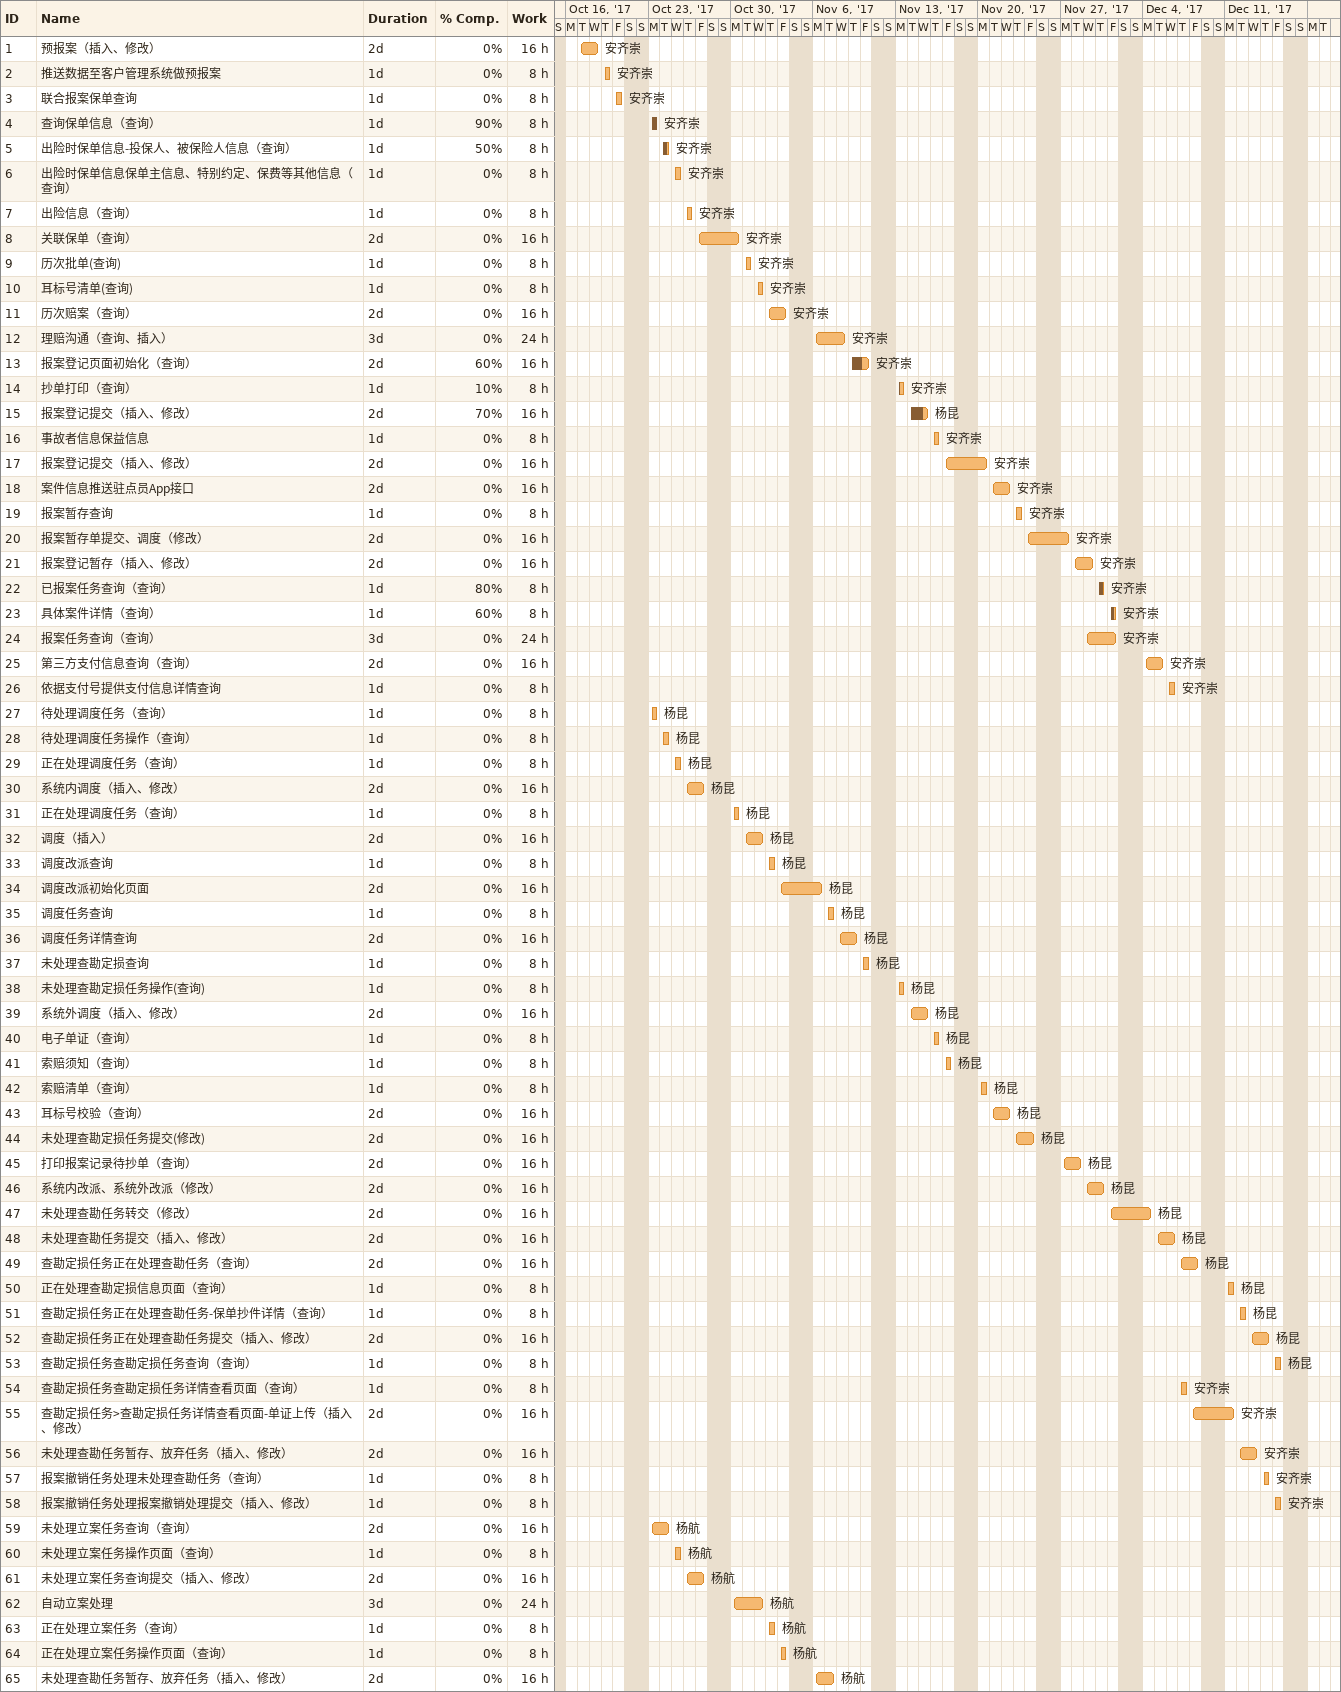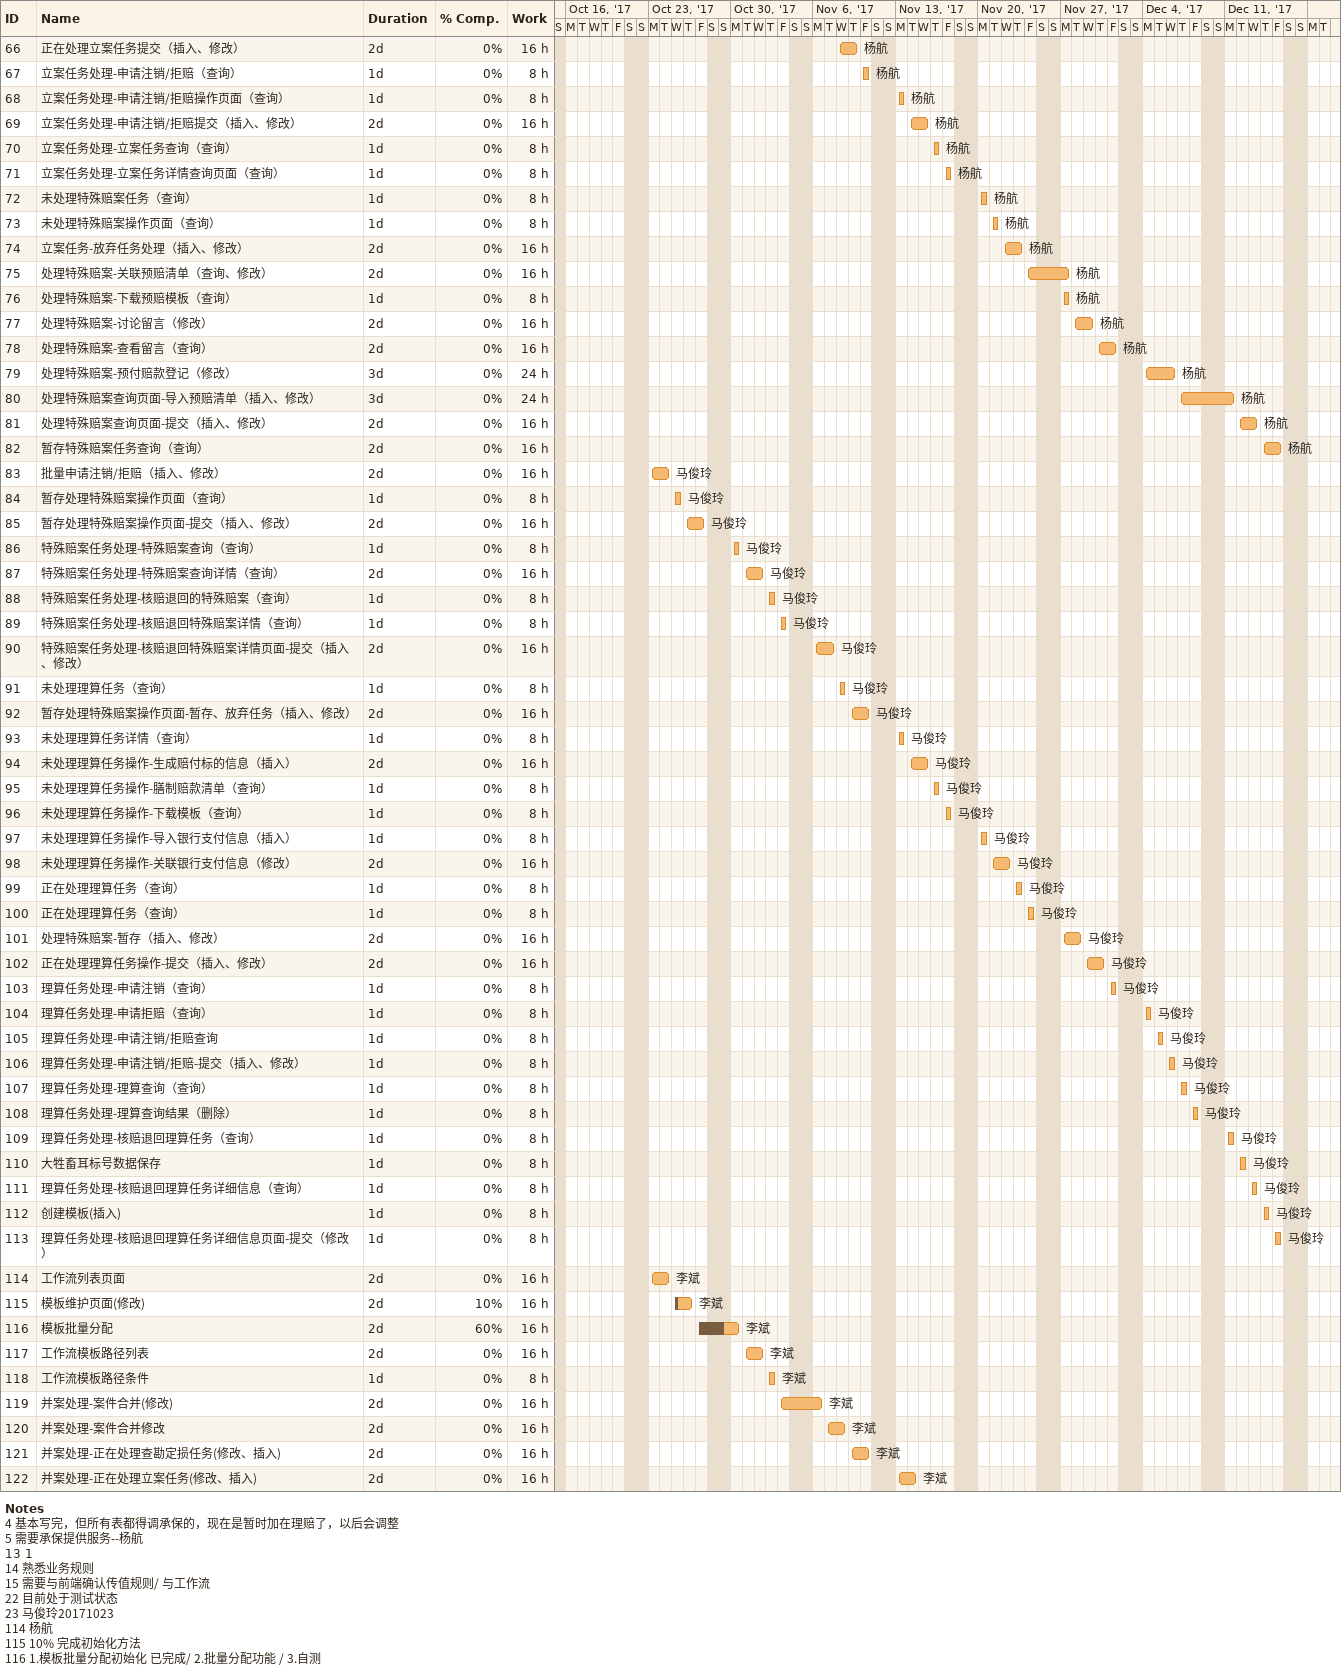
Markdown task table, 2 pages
| ID | Task | Duration | Start | Finish | Resources | % complete | Work (h) |
|---|---|---|---|---|---|---|---|
| 1 | 预报案（插入、修改） | 2d | 2017-10-17 | 2017-10-18 | 安齐崇 | 0 | 16 |
| 2 | 推送数据至客户管理系统做预报案 | 1d | 2017-10-19 | 2017-10-19 | 安齐崇 | 0 | 8 |
| 3 | 联合报案保单查询 | 1d | 2017-10-20 | 2017-10-20 | 安齐崇 | 0 | 8 |
| 4 | 查询保单信息（查询） | 1d | 2017-10-23 | 2017-10-23 | 安齐崇 | 90 | 8 |
| 5 | 出险时保单信息-投保人、被保险人信息（查询） | 1d | 2017-10-24 | 2017-10-24 | 安齐崇 | 50 | 8 |
| 6 | 出险时保单信息保单主信息、特别约定、保费等其他信息（查询） | 1d | 2017-10-25 | 2017-10-25 | 安齐崇 | 0 | 8 |
| 7 | 出险信息（查询） | 1d | 2017-10-26 | 2017-10-26 | 安齐崇 | 0 | 8 |
| 8 | 关联保单（查询） | 2d | 2017-10-27 | 2017-10-30 | 安齐崇 | 0 | 16 |
| 9 | 历次批单(查询) | 1d | 2017-10-31 | 2017-10-31 | 安齐崇 | 0 | 8 |
| 10 | 耳标号清单(查询) | 1d | 2017-11-01 | 2017-11-01 | 安齐崇 | 0 | 8 |
| 11 | 历次赔案（查询） | 2d | 2017-11-02 | 2017-11-03 | 安齐崇 | 0 | 16 |
| 12 | 理赔沟通（查询、插入） | 3d | 2017-11-06 | 2017-11-08 | 安齐崇 | 0 | 24 |
| 13 | 报案登记页面初始化（查询） | 2d | 2017-11-09 | 2017-11-10 | 安齐崇 | 60 | 16 |
| 14 | 抄单打印（查询） | 1d | 2017-11-13 | 2017-11-13 | 安齐崇 | 10 | 8 |
| 15 | 报案登记提交（插入、修改） | 2d | 2017-11-14 | 2017-11-15 | 杨昆 | 70 | 16 |
| 16 | 事故者信息保益信息 | 1d | 2017-11-16 | 2017-11-16 | 安齐崇 | 0 | 8 |
| 17 | 报案登记提交（插入、修改） | 2d | 2017-11-17 | 2017-11-20 | 安齐崇 | 0 | 16 |
| 18 | 案件信息推送驻点员App接口 | 2d | 2017-11-21 | 2017-11-22 | 安齐崇 | 0 | 16 |
| 19 | 报案暂存查询 | 1d | 2017-11-23 | 2017-11-23 | 安齐崇 | 0 | 8 |
| 20 | 报案暂存单提交、调度（修改） | 2d | 2017-11-24 | 2017-11-27 | 安齐崇 | 0 | 16 |
| 21 | 报案登记暂存（插入、修改） | 2d | 2017-11-28 | 2017-11-29 | 安齐崇 | 0 | 16 |
| 22 | 已报案任务查询（查询） | 1d | 2017-11-30 | 2017-11-30 | 安齐崇 | 80 | 8 |
| 23 | 具体案件详情（查询） | 1d | 2017-12-01 | 2017-12-01 | 安齐崇 | 60 | 8 |
| 24 | 报案任务查询（查询） | 3d | 2017-11-29 | 2017-12-01 | 安齐崇 | 0 | 24 |
| 25 | 第三方支付信息查询（查询） | 2d | 2017-12-04 | 2017-12-05 | 安齐崇 | 0 | 16 |
| 26 | 依据支付号提供支付信息详情查询 | 1d | 2017-12-06 | 2017-12-06 | 安齐崇 | 0 | 8 |
| 27 | 待处理调度任务（查询） | 1d | 2017-10-23 | 2017-10-23 | 杨昆 | 0 | 8 |
| 28 | 待处理调度任务操作（查询） | 1d | 2017-10-24 | 2017-10-24 | 杨昆 | 0 | 8 |
| 29 | 正在处理调度任务（查询） | 1d | 2017-10-25 | 2017-10-25 | 杨昆 | 0 | 8 |
| 30 | 系统内调度（插入、修改） | 2d | 2017-10-26 | 2017-10-27 | 杨昆 | 0 | 16 |
| 31 | 正在处理调度任务（查询） | 1d | 2017-10-30 | 2017-10-30 | 杨昆 | 0 | 8 |
| 32 | 调度（插入） | 2d | 2017-10-31 | 2017-11-01 | 杨昆 | 0 | 16 |
| 33 | 调度改派查询 | 1d | 2017-11-02 | 2017-11-02 | 杨昆 | 0 | 8 |
| 34 | 调度改派初始化页面 | 2d | 2017-11-03 | 2017-11-06 | 杨昆 | 0 | 16 |
| 35 | 调度任务查询 | 1d | 2017-11-07 | 2017-11-07 | 杨昆 | 0 | 8 |
| 36 | 调度任务详情查询 | 2d | 2017-11-08 | 2017-11-09 | 杨昆 | 0 | 16 |
| 37 | 未处理查勘定损查询 | 1d | 2017-11-10 | 2017-11-10 | 杨昆 | 0 | 8 |
| 38 | 未处理查勘定损任务操作(查询) | 1d | 2017-11-13 | 2017-11-13 | 杨昆 | 0 | 8 |
| 39 | 系统外调度（插入、修改） | 2d | 2017-11-14 | 2017-11-15 | 杨昆 | 0 | 16 |
| 40 | 电子单证（查询） | 1d | 2017-11-16 | 2017-11-16 | 杨昆 | 0 | 8 |
| 41 | 索赔须知（查询） | 1d | 2017-11-17 | 2017-11-17 | 杨昆 | 0 | 8 |
| 42 | 索赔清单（查询） | 1d | 2017-11-20 | 2017-11-20 | 杨昆 | 0 | 8 |
| 43 | 耳标号校验（查询） | 2d | 2017-11-21 | 2017-11-22 | 杨昆 | 0 | 16 |
| 44 | 未处理查勘定损任务提交(修改) | 2d | 2017-11-23 | 2017-11-24 | 杨昆 | 0 | 16 |
| 45 | 打印报案记录待抄单（查询） | 2d | 2017-11-27 | 2017-11-28 | 杨昆 | 0 | 16 |
| 46 | 系统内改派、系统外改派（修改） | 2d | 2017-11-29 | 2017-11-30 | 杨昆 | 0 | 16 |
| 47 | 未处理查勘任务转交（修改） | 2d | 2017-12-01 | 2017-12-04 | 杨昆 | 0 | 16 |
| 48 | 未处理查勘任务提交（插入、修改） | 2d | 2017-12-05 | 2017-12-06 | 杨昆 | 0 | 16 |
| 49 | 查勘定损任务正在处理查勘任务（查询） | 2d | 2017-12-07 | 2017-12-08 | 杨昆 | 0 | 16 |
| 50 | 正在处理查勘定损信息页面（查询） | 1d | 2017-12-11 | 2017-12-11 | 杨昆 | 0 | 8 |
| 51 | 查勘定损任务正在处理查勘任务-保单抄件详情（查询） | 1d | 2017-12-12 | 2017-12-12 | 杨昆 | 0 | 8 |
| 52 | 查勘定损任务正在处理查勘任务提交（插入、修改） | 2d | 2017-12-13 | 2017-12-14 | 杨昆 | 0 | 16 |
| 53 | 查勘定损任务查勘定损任务查询（查询） | 1d | 2017-12-15 | 2017-12-15 | 杨昆 | 0 | 8 |
| 54 | 查勘定损任务查勘定损任务详情查看页面（查询） | 1d | 2017-12-07 | 2017-12-07 | 安齐崇 | 0 | 8 |
| 55 | 查勘定损任务>查勘定损任务详情查看页面-单证上传（插入、修改） | 2d | 2017-12-08 | 2017-12-11 | 安齐崇 | 0 | 16 |
| 56 | 未处理查勘任务暂存、放弃任务（插入、修改） | 2d | 2017-12-12 | 2017-12-13 | 安齐崇 | 0 | 16 |
| 57 | 报案撤销任务处理未处理查勘任务（查询） | 1d | 2017-12-14 | 2017-12-14 | 安齐崇 | 0 | 8 |
| 58 | 报案撤销任务处理报案撤销处理提交（插入、修改） | 1d | 2017-12-15 | 2017-12-15 | 安齐崇 | 0 | 8 |
| 59 | 未处理立案任务查询（查询） | 2d | 2017-10-23 | 2017-10-24 | 杨航 | 0 | 16 |
| 60 | 未处理立案任务操作页面（查询） | 1d | 2017-10-25 | 2017-10-25 | 杨航 | 0 | 8 |
| 61 | 未处理立案任务查询提交（插入、修改） | 2d | 2017-10-26 | 2017-10-27 | 杨航 | 0 | 16 |
| 62 | 自动立案处理 | 3d | 2017-10-30 | 2017-11-01 | 杨航 | 0 | 24 |
| 63 | 正在处理立案任务（查询） | 1d | 2017-11-02 | 2017-11-02 | 杨航 | 0 | 8 |
| 64 | 正在处理立案任务操作页面（查询） | 1d | 2017-11-03 | 2017-11-03 | 杨航 | 0 | 8 |
| 65 | 未处理查勘任务暂存、放弃任务（插入、修改） | 2d | 2017-11-06 | 2017-11-07 | 杨航 | 0 | 16 |
| 66 | 正在处理立案任务提交（插入、修改） | 2d | 2017-11-08 | 2017-11-09 | 杨航 | 0 | 16 |
| 67 | 立案任务处理-申请注销/拒赔（查询） | 1d | 2017-11-10 | 2017-11-10 | 杨航 | 0 | 8 |
| 68 | 立案任务处理-申请注销/拒赔操作页面（查询） | 1d | 2017-11-13 | 2017-11-13 | 杨航 | 0 | 8 |
| 69 | 立案任务处理-申请注销/拒赔提交（插入、修改） | 2d | 2017-11-14 | 2017-11-15 | 杨航 | 0 | 16 |
| 70 | 立案任务处理-立案任务查询（查询） | 1d | 2017-11-16 | 2017-11-16 | 杨航 | 0 | 8 |
| 71 | 立案任务处理-立案任务详情查询页面（查询） | 1d | 2017-11-17 | 2017-11-17 | 杨航 | 0 | 8 |
| 72 | 未处理特殊赔案任务（查询） | 1d | 2017-11-20 | 2017-11-20 | 杨航 | 0 | 8 |
| 73 | 未处理特殊赔案操作页面（查询） | 1d | 2017-11-21 | 2017-11-21 | 杨航 | 0 | 8 |
| 74 | 立案任务-放弃任务处理（插入、修改） | 2d | 2017-11-22 | 2017-11-23 | 杨航 | 0 | 16 |
| 75 | 处理特殊赔案-关联预赔清单（查询、修改） | 2d | 2017-11-24 | 2017-11-27 | 杨航 | 0 | 16 |
| 76 | 处理特殊赔案-下载预赔模板（查询） | 1d | 2017-11-27 | 2017-11-27 | 杨航 | 0 | 8 |
| 77 | 处理特殊赔案-讨论留言（修改） | 2d | 2017-11-28 | 2017-11-29 | 杨航 | 0 | 16 |
| 78 | 处理特殊赔案-查看留言（查询） | 2d | 2017-11-30 | 2017-12-01 | 杨航 | 0 | 16 |
| 79 | 处理特殊赔案-预付赔款登记（修改） | 3d | 2017-12-04 | 2017-12-06 | 杨航 | 0 | 24 |
| 80 | 处理特殊赔案查询页面-导入预赔清单（插入、修改） | 3d | 2017-12-07 | 2017-12-11 | 杨航 | 0 | 24 |
| 81 | 处理特殊赔案查询页面-提交（插入、修改） | 2d | 2017-12-12 | 2017-12-13 | 杨航 | 0 | 16 |
| 82 | 暂存特殊赔案任务查询（查询） | 2d | 2017-12-14 | 2017-12-15 | 杨航 | 0 | 16 |
| 83 | 批量申请注销/拒赔（插入、修改） | 2d | 2017-10-23 | 2017-10-24 | 马俊玲 | 0 | 16 |
| 84 | 暂存处理特殊赔案操作页面（查询） | 1d | 2017-10-25 | 2017-10-25 | 马俊玲 | 0 | 8 |
| 85 | 暂存处理特殊赔案操作页面-提交（插入、修改） | 2d | 2017-10-26 | 2017-10-27 | 马俊玲 | 0 | 16 |
| 86 | 特殊赔案任务处理-特殊赔案查询（查询） | 1d | 2017-10-30 | 2017-10-30 | 马俊玲 | 0 | 8 |
| 87 | 特殊赔案任务处理-特殊赔案查询详情（查询） | 2d | 2017-10-31 | 2017-11-01 | 马俊玲 | 0 | 16 |
| 88 | 特殊赔案任务处理-核赔退回的特殊赔案（查询） | 1d | 2017-11-02 | 2017-11-02 | 马俊玲 | 0 | 8 |
| 89 | 特殊赔案任务处理-核赔退回特殊赔案详情（查询） | 1d | 2017-11-03 | 2017-11-03 | 马俊玲 | 0 | 8 |
| 90 | 特殊赔案任务处理-核赔退回特殊赔案详情页面-提交（插入、修改） | 2d | 2017-11-06 | 2017-11-07 | 马俊玲 | 0 | 16 |
| 91 | 未处理理算任务（查询） | 1d | 2017-11-08 | 2017-11-08 | 马俊玲 | 0 | 8 |
| 92 | 暂存处理特殊赔案操作页面-暂存、放弃任务（插入、修改） | 2d | 2017-11-09 | 2017-11-10 | 马俊玲 | 0 | 16 |
| 93 | 未处理理算任务详情（查询） | 1d | 2017-11-13 | 2017-11-13 | 马俊玲 | 0 | 8 |
| 94 | 未处理理算任务操作-生成赔付标的信息（插入） | 2d | 2017-11-14 | 2017-11-15 | 马俊玲 | 0 | 16 |
| 95 | 未处理理算任务操作-膳制赔款清单（查询） | 1d | 2017-11-16 | 2017-11-16 | 马俊玲 | 0 | 8 |
| 96 | 未处理理算任务操作-下载模板（查询） | 1d | 2017-11-17 | 2017-11-17 | 马俊玲 | 0 | 8 |
| 97 | 未处理理算任务操作-导入银行支付信息（插入） | 1d | 2017-11-20 | 2017-11-20 | 马俊玲 | 0 | 8 |
| 98 | 未处理理算任务操作-关联银行支付信息（修改） | 2d | 2017-11-21 | 2017-11-22 | 马俊玲 | 0 | 16 |
| 99 | 正在处理理算任务（查询） | 1d | 2017-11-23 | 2017-11-23 | 马俊玲 | 0 | 8 |
| 100 | 正在处理理算任务（查询） | 1d | 2017-11-24 | 2017-11-24 | 马俊玲 | 0 | 8 |
| 101 | 处理特殊赔案-暂存（插入、修改） | 2d | 2017-11-27 | 2017-11-28 | 马俊玲 | 0 | 16 |
| 102 | 正在处理理算任务操作-提交（插入、修改） | 2d | 2017-11-29 | 2017-11-30 | 马俊玲 | 0 | 16 |
| 103 | 理算任务处理-申请注销（查询） | 1d | 2017-12-01 | 2017-12-01 | 马俊玲 | 0 | 8 |
| 104 | 理算任务处理-申请拒赔（查询） | 1d | 2017-12-04 | 2017-12-04 | 马俊玲 | 0 | 8 |
| 105 | 理算任务处理-申请注销/拒赔查询 | 1d | 2017-12-05 | 2017-12-05 | 马俊玲 | 0 | 8 |
| 106 | 理算任务处理-申请注销/拒赔-提交（插入、修改） | 1d | 2017-12-06 | 2017-12-06 | 马俊玲 | 0 | 8 |
| 107 | 理算任务处理-理算查询（查询） | 1d | 2017-12-07 | 2017-12-07 | 马俊玲 | 0 | 8 |
| 108 | 理算任务处理-理算查询结果（删除） | 1d | 2017-12-08 | 2017-12-08 | 马俊玲 | 0 | 8 |
| 109 | 理算任务处理-核赔退回理算任务（查询） | 1d | 2017-12-11 | 2017-12-11 | 马俊玲 | 0 | 8 |
| 110 | 大牲畜耳标号数据保存 | 1d | 2017-12-12 | 2017-12-12 | 马俊玲 | 0 | 8 |
| 111 | 理算任务处理-核赔退回理算任务详细信息（查询） | 1d | 2017-12-13 | 2017-12-13 | 马俊玲 | 0 | 8 |
| 112 | 创建模板(插入) | 1d | 2017-12-14 | 2017-12-14 | 马俊玲 | 0 | 8 |
| 113 | 理算任务处理-核赔退回理算任务详细信息页面-提交（修改） | 1d | 2017-12-15 | 2017-12-15 | 马俊玲 | 0 | 8 |
| 114 | 工作流列表页面 | 2d | 2017-10-23 | 2017-10-24 | 李斌 | 0 | 16 |
| 115 | 模板维护页面(修改) | 2d | 2017-10-25 | 2017-10-26 | 李斌 | 10 | 16 |
| 116 | 模板批量分配 | 2d | 2017-10-27 | 2017-10-30 | 李斌 | 60 | 16 |
| 117 | 工作流模板路径列表 | 2d | 2017-10-31 | 2017-11-01 | 李斌 | 0 | 16 |
| 118 | 工作流模板路径条件 | 1d | 2017-11-02 | 2017-11-02 | 李斌 | 0 | 8 |
| 119 | 并案处理-案件合并(修改) | 2d | 2017-11-03 | 2017-11-06 | 李斌 | 0 | 16 |
| 120 | 并案处理-案件合并修改 | 2d | 2017-11-07 | 2017-11-08 | 李斌 | 0 | 16 |
| 121 | 并案处理-正在处理查勘定损任务(修改、插入) | 2d | 2017-11-09 | 2017-11-10 | 李斌 | 0 | 16 |
| 122 | 并案处理-正在处理立案任务(修改、插入) | 2d | 2017-11-13 | 2017-11-14 | 李斌 | 0 | 16 |

Notes
- 4: 基本写完，但所有表都得调承保的，现在是暂时加在理赔了，以后会调整
- 5: 需要承保提供服务 --杨航
- 13: 1
- 14: 熟悉业务规则
- 15: 需要与前端确认传值规则 / 与工作流
- 22: 目前处于测试状态
- 23: 马俊玲20171023
- 114: 杨航
- 115: 10% 完成初始化方法
- 116: 1.模板批量分配初始化 已完成 / 2.批量分配功能 / 3.自测
